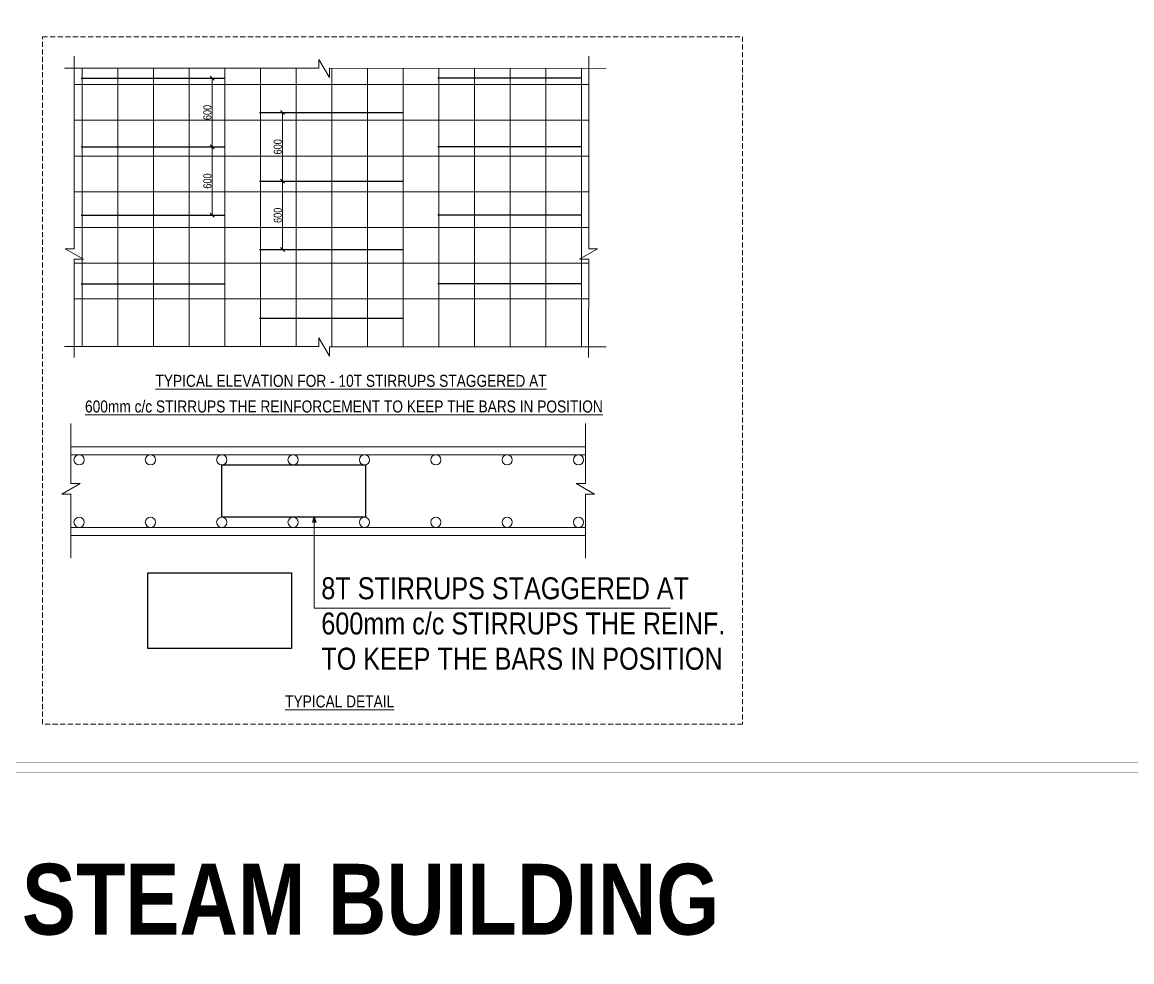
# Model space of a CAD drawing. Header units: millimetres. Extents: x 1112055 to 3390982, y -148532 to 766891.
# Drawn here: x 2269805 to 2311479, y 231054 to 266328 of the extents above; entities that cross this region are included whole.
import ezdxf

# ---------------------------------------------------------------- set-up
doc = ezdxf.new("R2010")
doc.units = ezdxf.units.MM
doc.header["$PDMODE"] = 35
doc.header["$PDSIZE"] = -25
doc.linetypes.add('Hidden', pattern=[9.525, 6.35, -3.175])
for name, color, linetype, lineweight in [('B COL. NO.', 3, 'Continuous', 20), ('B COLUMN', 1, 'Hidden', 9), ('B FOOTING', 49, 'Continuous', 20), ('B FOOTING DIM', 234, 'Continuous', 9), ('B P.C.C', 251, 'Continuous', 0), ('B STEEL', 34, 'Continuous', 15), ('B TITLE BLOCK', 250, 'Continuous', 0), ('tb text', 7, 'Continuous', 13)]:
    doc.layers.add(name, color=color, linetype=linetype, lineweight=lineweight)
doc.layers.add('B TEXT', color=7, linetype='Continuous')
doc.styles.add('ARIAL', font='arial.ttf')
doc.styles.add('style3', font='swissc.ttf')
doc.styles.add('SWINC', font='swissc.ttf')
doc.dimstyles.new('DIM 1', dxfattribs={"dimscale": 0, "dimtxt": 230, "dimasz": 150, "dimexe": 0.18, "dimexo": 0.0625, "dimgap": 0.5, "dimtad": 1, "dimdec": 0, "dimzin": 0, "dimdsep": 46, "dimtxsty": 'ARIAL', "dimblk": 'OBLIQUE', "dimcen": 6, "dimse1": 1, "dimse2": 1, "dimclrd": 256, "dimclrt": 256, "dimadec": 0, "dimazin": 2, "dimtfac": 0.75, "dimtdec": 0, "dimtix": 1, "dimtofl": 0, "dimtmove": 1, "dimatfit": 3, "dimldrblk": 'OPEN30', "dimfxl": 0.18, "dimfrac": 1, "dimtolj": 1, "dimtzin": 0, "dimlwd": -1, "dimarcsym": 0})
doc.dimstyles.new('DIM-50', dxfattribs={"dimtxt": 150, "dimasz": 75, "dimexe": 10, "dimexo": 0, "dimgap": 75, "dimtad": 1, "dimdec": 0, "dimzin": 0, "dimdsep": 46, "dimtxsty": 'style3', "dimblk": 'OBLIQUE', "dimcen": 0.09, "dimclrd": 252, "dimclre": 252, "dimclrt": 21, "dimaunit": 1, "dimadec": 3, "dimazin": 0, "dimtfac": 1, "dimtdec": 0, "dimtofl": 0, "dimtmove": 1, "dimatfit": 3, "dimfxl": 100, "dimtolj": 1, "dimtzin": 0, "dimlwd": 9, "dimlwe": 5, "dimarcsym": 0})

# ---------------------------------------------------------------- blocks, each defined once
blk = doc.blocks.new('_Oblique')
at = {"color": 0, "linetype": 'ByBlock', "lineweight": -2}
blk.add_line((-0.5, -0.5), (0.5, 0.5), dxfattribs=at)
blk = doc.blocks.new('_Open30')
at = {"color": 0, "linetype": 'ByBlock', "lineweight": -2}
for p, q in [((-1, 0.27), (0, 0)), ((0, 0), (-1, -0.27)), ((0, 0), (-1, 0))]:
    blk.add_line(p, q, dxfattribs=at)
blk = doc.blocks.new('*D1361')
at = {"layer": 'B FOOTING DIM', "color": 250, "lineweight": 5, "ltscale": 0.5, "transparency": 16777216}
for p, q in [((2277419, 264223), (2276930, 264223)), ((2276940, 264223), (2276940, 261651)), ((2277419, 261651), (2276930, 261651))]:
    blk.add_line(p, q, dxfattribs=at)
at = {"layer": 'Defpoints', "color": 0, "ltscale": 0.5, "transparency": 16777216}
for p in [(2277419, 264223), (2276940, 261651), (2277419, 261651)]:
    blk.add_point(p, dxfattribs=at)
at = {"layer": 'B FOOTING DIM', "color": 250, "lineweight": 5, "ltscale": 0.5, "transparency": 16777216, "xscale": 150, "yscale": 150, "zscale": 150}
for p, rotation in [((2276940, 264223), 90), ((2276940, 261651), 270)]:
    blk.add_blockref('_Oblique', p, dxfattribs=dict(at, rotation=rotation))
at = {"layer": 'B FOOTING DIM', "ltscale": 0.5, "transparency": 16777216, "insert": (2276761, 262937), "char_height": 300, "attachment_point": 5, "rotation": 90, "style": 'SWINC'}
blk.add_mtext('\\A1;600', dxfattribs=at)
blk = doc.blocks.new('*D1362')
at = {"layer": 'B FOOTING DIM', "color": 250, "lineweight": 5, "ltscale": 0.5, "transparency": 16777216}
for p, q in [((2277419, 261651), (2276930, 261651)), ((2276940, 261651), (2276940, 259079)), ((2277419, 259079), (2276930, 259079))]:
    blk.add_line(p, q, dxfattribs=at)
at = {"layer": 'Defpoints', "color": 0, "ltscale": 0.5, "transparency": 16777216}
for p in [(2277419, 261651), (2276940, 259079), (2277419, 259079)]:
    blk.add_point(p, dxfattribs=at)
at = {"layer": 'B FOOTING DIM', "color": 250, "lineweight": 5, "ltscale": 0.5, "transparency": 16777216, "xscale": 150, "yscale": 150, "zscale": 150}
for p, rotation in [((2276940, 261651), 90), ((2276940, 259079), 270)]:
    blk.add_blockref('_Oblique', p, dxfattribs=dict(at, rotation=rotation))
at = {"layer": 'B FOOTING DIM', "ltscale": 0.5, "transparency": 16777216, "insert": (2276761, 260365), "char_height": 300, "attachment_point": 5, "rotation": 90, "style": 'SWINC'}
blk.add_mtext('\\A1;600', dxfattribs=at)
blk = doc.blocks.new('*D1363')
at = {"layer": 'B FOOTING DIM', "color": 250, "lineweight": 5, "ltscale": 0.5, "transparency": 16777216}
for p, q in [((2279483, 262935), (2279594, 262935)), ((2279584, 262935), (2279584, 260363)), ((2279483, 260363), (2279594, 260363))]:
    blk.add_line(p, q, dxfattribs=at)
at = {"layer": 'Defpoints', "color": 0, "ltscale": 0.5, "transparency": 16777216}
for p in [(2279483, 262935), (2279483, 260363), (2279584, 260363)]:
    blk.add_point(p, dxfattribs=at)
at = {"layer": 'B FOOTING DIM', "color": 250, "lineweight": 5, "ltscale": 0.5, "transparency": 16777216, "xscale": 150, "yscale": 150, "zscale": 150}
for p, rotation in [((2279584, 262935), 90), ((2279584, 260363), 270)]:
    blk.add_blockref('_Oblique', p, dxfattribs=dict(at, rotation=rotation))
at = {"layer": 'B FOOTING DIM', "ltscale": 0.5, "transparency": 16777216, "insert": (2279405, 261649), "char_height": 300, "attachment_point": 5, "rotation": 90, "style": 'SWINC'}
blk.add_mtext('\\A1;600', dxfattribs=at)
blk = doc.blocks.new('*D1364')
at = {"layer": 'B FOOTING DIM', "color": 250, "lineweight": 5, "ltscale": 0.5, "transparency": 16777216}
for p, q in [((2279483, 260363), (2279594, 260363)), ((2279584, 260363), (2279584, 257791)), ((2279483, 257791), (2279594, 257791))]:
    blk.add_line(p, q, dxfattribs=at)
at = {"layer": 'Defpoints', "color": 0, "ltscale": 0.5, "transparency": 16777216}
for p in [(2279483, 260363), (2279483, 257791), (2279584, 257791)]:
    blk.add_point(p, dxfattribs=at)
at = {"layer": 'B FOOTING DIM', "color": 250, "lineweight": 5, "ltscale": 0.5, "transparency": 16777216, "xscale": 150, "yscale": 150, "zscale": 150}
for p, rotation in [((2279584, 260363), 90), ((2279584, 257791), 270)]:
    blk.add_blockref('_Oblique', p, dxfattribs=dict(at, rotation=rotation))
at = {"layer": 'B FOOTING DIM', "ltscale": 0.5, "transparency": 16777216, "insert": (2279405, 259077), "char_height": 300, "attachment_point": 5, "rotation": 90, "style": 'SWINC'}
blk.add_mtext('\\A1;600', dxfattribs=at)

msp = doc.modelspace()

# ---------------------------------------------------------------- linework, layer by layer
at = {"layer": 'B COLUMN', "color": 1, "linetype": 'ByBlock', "lineweight": 20}
for points in [[(2271635.8, 250390.6), (2290963.1, 250390.6)], [(2290965.1, 247061.3), (2271633.1, 247061.3)]]:
    msp.add_lwpolyline(points, dxfattribs=at)
at = {"layer": 'B FOOTING', "color": 1}
for points in [[(2271751.8, 265054.7), (2271751.8, 257824.9), (2271418.8, 257823.7), (2272103.3, 257429.5), (2271753.2, 257428.2), (2271754.9, 253735.3)], [(2291083, 265054.7), (2291083, 257824.9), (2291416, 257823.7), (2290731.5, 257429.5), (2291081.5, 257428.2), (2291079.8, 253735.3)], [(2271397.3, 264598), (2280950, 264598), (2280951.2, 264931), (2281345.4, 264246.5), (2281346.7, 264596.6), (2291731.7, 264594.8)], [(2271397.3, 254147.1), (2280950, 254147.1), (2280951.2, 254480), (2281345.4, 253795.5), (2281346.7, 254145.6), (2291731.7, 254143.9)], [(2271633.1, 246207.5), (2271633.1, 248612.8), (2271300.2, 248614), (2271984.7, 249008.2), (2271634.6, 249009.5), (2271636.3, 251259.4)], [(2290965.1, 246207.5), (2290965.1, 248612.8), (2291298, 248614), (2290613.5, 249008.2), (2290963.6, 249009.5), (2290961.9, 251259.4)]]:
    msp.add_lwpolyline(points, dxfattribs=at)
at = {"layer": 'B P.C.C', "color": 250, "linetype": 'Hidden', "lineweight": 0, "ltscale": 30}
msp.add_lwpolyline([(2270568.4, 265775.3), (2296856.2, 265775.3), (2296856.2, 239971), (2270568.4, 239971)], close=True, dxfattribs=at)
at = {"layer": 'B STEEL', "color": 34, "lineweight": 9, "ltscale": 0.5}
for p, q in [((2272060.3, 254147.1), (2272060.3, 264598)), ((2273399.9, 254147.1), (2273399.9, 264598)), ((2274739.5, 254147.1), (2274739.5, 264598)), ((2276079.2, 254147.1), (2276079.2, 264598)), ((2277418.8, 254147.1), (2277418.8, 264598)), ((2278758.5, 254147.1), (2278758.5, 264598)), ((2280098.1, 254147.1), (2280098.1, 264598)), ((2281437.7, 254145.6), (2281437.7, 264596.6)), ((2282777.4, 254145.4), (2282777.4, 264596.3)), ((2284117, 254145.1), (2284117, 264596.1)), ((2285456.7, 254144.9), (2285456.7, 264595.9)), ((2286796.3, 254144.7), (2286796.3, 264595.7)), ((2288135.9, 254144.5), (2288135.9, 264595.5)), ((2289475.6, 254144.3), (2289475.6, 264595.2)), ((2290815.2, 254144), (2290815.2, 264595)), ((2271754.7, 263983.8), (2291080, 263983.8)), ((2271754.7, 262644.1), (2291080, 262644.1)), ((2271754.7, 261304.5), (2291080, 261304.5)), ((2271754.7, 259964.9), (2291080, 259964.9)), ((2271754.7, 258625.2), (2291080, 258625.2)), ((2271754.7, 257285.6), (2291080, 257285.6)), ((2271754.7, 255945.9), (2291080, 255945.9))]:
    msp.add_line(p, q, dxfattribs=at)
at = {"layer": 'B STEEL', "color": 3, "lineweight": 30, "ltscale": 0.5}
for points in [[(2272018.8, 264222.7), (2277418.8, 264222.7)], [(2290815.2, 264222.7), (2285415.2, 264222.7)], [(2278717, 262935.3), (2284117, 262935.3)], [(2272018.8, 261650.7), (2277418.8, 261650.7)], [(2290815.2, 261650.7), (2285415.2, 261650.7)], [(2278717, 260363.2), (2284117, 260363.2)], [(2272018.8, 259078.6), (2277418.8, 259078.6)], [(2290815.2, 259078.6), (2285415.2, 259078.6)], [(2278717, 257791.2), (2284117, 257791.2)], [(2272018.8, 256506.6), (2277418.8, 256506.6)], [(2290815.2, 256506.6), (2285415.2, 256506.6)], [(2278717, 255219.2), (2284117, 255219.2)]]:
    msp.add_lwpolyline(points, dxfattribs=at)
at = {"layer": 'B STEEL', "color": 34, "lineweight": 9, "ltscale": 0.5}
for points in [[(2290963.2, 250090.6), (2271635.7, 250090.6)], [(2290965.1, 247361.3), (2271633.1, 247361.3)]]:
    msp.add_lwpolyline(points, dxfattribs=at)
at = {"layer": 'B STEEL', "color": 3, "lineweight": 30, "ltscale": 0.5}
for points in [[(2282700.9, 249706.5), (2282700.9, 247745.4), (2277300.9, 247745.4), (2277300.9, 249706.5)], [(2279925.1, 245653.3), (2279925.1, 242821.5), (2274525.1, 242821.5), (2274525.1, 245653.3)]]:
    msp.add_lwpolyline(points, close=True, dxfattribs=at)
at = {"layer": 'B STEEL', "color": 34, "lineweight": 9, "ltscale": 0.5}
for centre in [(2271942.3, 249898.5), (2274621.6, 249898.5), (2277300.9, 249898.5), (2279980.2, 249898.5), (2282659.5, 249898.5), (2285338.7, 249898.5), (2288018, 249898.5), (2290697.3, 249898.5), (2271942.3, 247553.3), (2274621.6, 247553.3), (2277300.9, 247553.3), (2279980.2, 247553.3), (2282659.5, 247553.3), (2285338.7, 247553.3), (2288018, 247553.3), (2290697.3, 247553.3)]:
    msp.add_circle(centre, 192.1, dxfattribs=at)
at = {"layer": 'B TITLE BLOCK', "color": 1, "const_width": 8.39}
msp.add_lwpolyline([(2249336.4, 286287.6), (2249336.4, 238170.9), (2319723.4, 238170.9), (2319723.4, 286287.6)], close=True, dxfattribs=at)
at = {"layer": 'B TITLE BLOCK', "color": 250, "lineweight": 0, "const_width": 8.39}
msp.add_lwpolyline([(2249710.1, 285913.8), (2249710.1, 238544.6), (2319349.7, 238544.6), (2319349.7, 285913.8)], close=True, dxfattribs=at)

# ---------------------------------------------------------------- texts
at = {"layer": 'B COL. NO.', "color": 206, "style": 'SWINC'}
for s, p in [('%%UTYPICAL ELEVATION FOR - 10T STIRRUPS STAGGERED AT', (2274809.6, 252639.5)), ('%%U600mm c/c STIRRUPS THE REINFORCEMENT TO KEEP THE BARS IN POSITION', (2272165.1, 251677.2)), ('%%UTYPICAL DETAIL', (2279680.2, 240603.2, 0))]:
    msp.add_text(s, height=450, dxfattribs=at).set_placement(p)
at = {"layer": 'B TEXT', "style": 'SWINC'}
for s, p in [('8T STIRRUPS STAGGERED AT', (2281039.9, 244664.3)), ('600mm c/c STIRRUPS THE REINF.', (2281039.9, 243342)), ('TO KEEP THE BARS IN POSITION', (2281039.9, 242019.7))]:
    msp.add_text(s, height=825, dxfattribs=at).set_placement(p)
at = {"layer": 'B TITLE BLOCK', "color": 251, "attachment_point": 2, "style": 'SWINC'}
for width, heights, insert, char_height in [(824178.808, [115930.2], (2646758.7, 251906.3), 315.198), (482147.504, [67819.6], (2313291.7, 247894.7), 184.392)]:
    msp.add_mtext_dynamic_manual_height_columns('\\pxsm1,qj;{\\fBankGothic Lt BT|b0|i0|c0|p34;BHOOMI\\P\\ps*,q*;\\fGost|b0|i0|c0|p2;\\H0.8x;- CONSULTANTS -\\C1; }', width=width, gutter_width=0, heights=heights, dxfattribs=dict(at, insert=insert, char_height=char_height))
at = {"layer": 'B TITLE BLOCK', "color": 251, "lineweight": 0, "insert": (2828721.5, 232199.8), "char_height": 464.277, "attachment_point": 2, "style": 'SWINC'}
msp.add_mtext_dynamic_manual_height_columns('\\pxsm1,qj;{\\fBankGothic Lt BT|b0|i0|c0|p34;BHOOMI\\P\\ps*,q*;\\fGost|b0|i0|c0|p2;\\H0.8x;- CONSULTANTS -\\C1; }', width=1213989.136, gutter_width=0, heights=[170761.4], dxfattribs=at)
at = {"layer": 'tb text', "insert": (2269794.4, 234731.6), "char_height": 2656.103, "width": 171082.793, "attachment_point": 1, "style": 'SWINC'}
msp.add_mtext('{\\fSwis721 Cn BT|b1|i0|c0|p34;STEAM BUILDING}', dxfattribs=at)

# ---------------------------------------------------------------- dimensions: what is measured, and where the dimension line sits
at = {"layer": 'B FOOTING DIM', "color": 250, "ltscale": 0.5}
for base, p1, p2, picture, middle in [((2276939.5, 261650.7), (2277418.8, 264222.7), (2277418.8, 261650.7), '*D1361', (2276760.5, 262936.7)), ((2279584.2, 260363.2), (2279483.2, 262935.3), (2279483.2, 260363.2), '*D1363', (2279405.2, 261649.3)), ((2276939.5, 259078.6), (2277418.8, 261650.7), (2277418.8, 259078.6), '*D1362', (2276760.5, 260364.6)), ((2279584.2, 257791.2), (2279483.2, 260363.2), (2279483.2, 257791.2), '*D1364', (2279405.2, 259077.2))]:
    dim = msp.add_linear_dim(base=base, p1=p1, p2=p2, angle=90, text='600', dimstyle='DIM-50', override={"dimtxt": 300, "dimasz": 150, "dimgap": 25, "dimlfac": 0.25, "dimtxsty": 'SWINC', "dimclrd": 250, "dimclre": 250, "dimclrt": 256, "dimlwd": 5}, dxfattribs=at)
    dim.commit()
    dim.dimension.update_dxf_attribs({"geometry": picture, "text_midpoint": middle})

# ---------------------------------------------------------------- leaders
at = {"layer": 'B TEXT', "lineweight": 5}
msp.add_leader([(2280777.1, 247745.4), (2280777.1, 244330.9), (2294159.6, 244330.9)], dimstyle='DIM 1', override={"dimscale": 1, "dimasz": 200, "dimtad": 0, "dimtxsty": 'SWINC', "dimfxlon": 1, "dimlwd": 5, "dimarcsym": 2}, dxfattribs=at)

doc.saveas('drawing.dxf')
